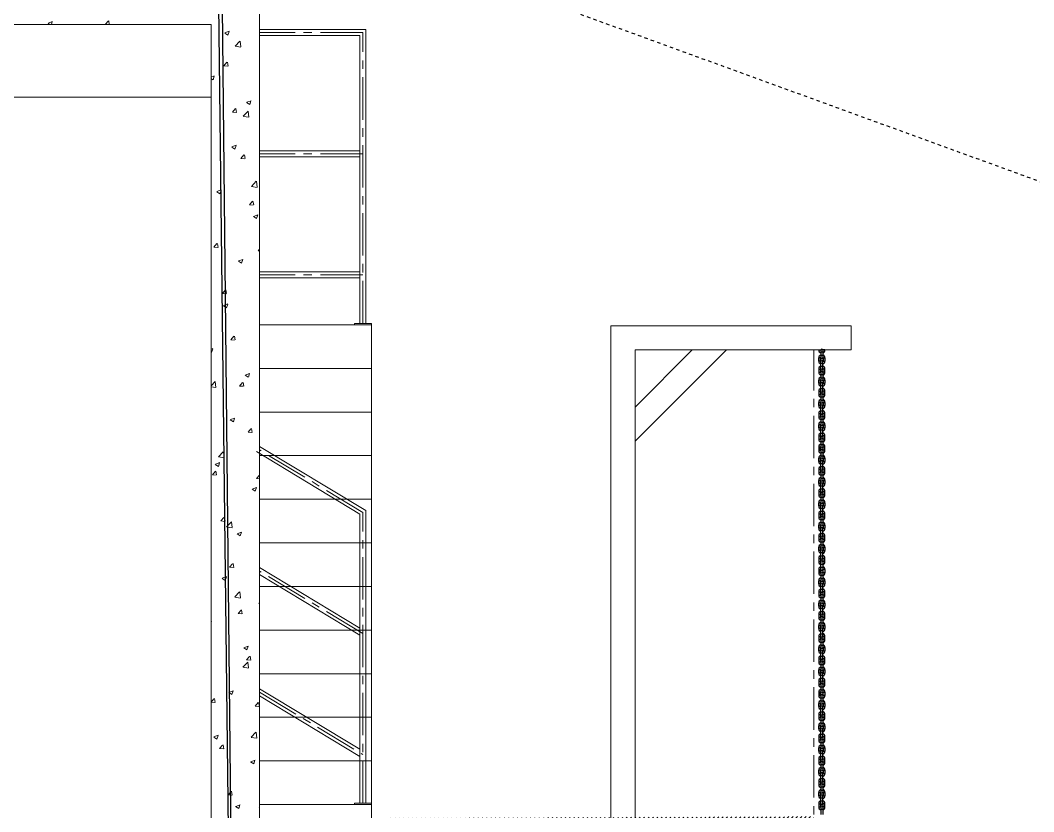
# Model space of a CAD drawing. Header units: millimetres. Extents: x -9869 to 940, y 100 to 694.
# Drawn here: x 463.49 to 493.35, y 210.98 to 234.3 of the extents above; entities that cross this region are included whole.
import ezdxf

# ---------------------------------------------------------------- set-up
doc = ezdxf.new("R2010")
doc.units = ezdxf.units.MM
for name, pattern in [('CENTER', [2, 1.25, -0.25, 0.25, -0.25]), ('DASHDOT2', [0.5, 0.25, -0.125, 0, -0.125]), ('DASHED', [0.75, 0.5, -0.25])]:
    doc.linetypes.add(name, pattern=pattern)
for name, color, linetype, lineweight in [('37-P-HS-AG-Q', 4, 'Continuous', 9), ('Alvenaria', 8, 'Continuous', 9), ('Aço 1020', 6, 'Continuous', 9), ('Centro', 1, 'CENTER', 5), ('CL', 1, 'CENTER', 9), ('PAREDE', 7, 'Continuous', 9)]:
    doc.layers.add(name, color=color, linetype=linetype, lineweight=lineweight)
doc.layers.add('_incêndio 240', color=240, linetype='Continuous')
doc.layers.add('BSBAS--LC--', color=1, linetype='DASHDOT2')

msp = doc.modelspace()

# ---------------------------------------------------------------- hatches: boundary and pattern name
at = {"layer": '_incêndio 240'}
h = msp.add_hatch(dxfattribs=at)
h.set_pattern_fill('ANSI31', color=256, scale=0.028558)
h.set_pattern_definition([(45, (3301563.98253, -7430699.69552), (-0.0641148643053, 0.0641148643053), [])])
h.paths.add_polyline_path([(473.837, 210.784), (470.541, 210.771), (470.541, 210.66), (473.837, 210.664)])
h.paths.add_polyline_path([(480.894, 210.814), (473.837, 210.784), (473.837, 210.664), (480.894, 210.672)])
h.paths.add_polyline_path([(470.541, 210.771), (469.687, 210.767), (469.688, 210.659), (470.541, 210.66)])
h.paths.add_polyline_path([(481.608, 210.817), (480.894, 210.814), (480.894, 210.672), (481.608, 210.672)])
h.paths.add_polyline_path([(486.874, 210.839), (481.608, 210.817), (481.608, 210.672), (486.874, 210.678)])
h.paths.add_polyline_path([(598.682, 210.009), (602.641, 210.062), (602.782, 210.278, 0.203754), (603.133, 212.217), (603.068, 212.217), (603.043, 212.066, -0.176714), (602.715, 210.389), (602.58, 210.209), (602.315, 210.169), (598.642, 210.11), (598.581, 210.073), (598.662, 200.689), (500.177, 200.768), (499.787, 200.626), (598.739, 200.626)])

# ---------------------------------------------------------------- linework, layer by layer
at = {"color": 9, "linetype": 'Continuous'}
for p, q in [((487.018, 224.59), (487.074, 224.59)), ((487.202, 224.59), (487.145, 224.59)), ((487.074, 224.355), (487.018, 224.355)), ((487.074, 224.262), (487.018, 224.262)), ((487.138, 224.519), (487.082, 224.519)), ((487.138, 224.426), (487.082, 224.426)), ((487.145, 224.355), (487.202, 224.355)), ((487.145, 224.262), (487.202, 224.262)), ((487.018, 224.026), (487.074, 224.026)), ((487.138, 224.191), (487.082, 224.191)), ((487.138, 224.098), (487.082, 224.098)), ((487.202, 224.026), (487.145, 224.026)), ((487.018, 223.934), (487.074, 223.934)), ((487.074, 223.698), (487.018, 223.698)), ((487.082, 223.862), (487.138, 223.862)), ((487.082, 223.769), (487.138, 223.769)), ((487.202, 223.934), (487.145, 223.934)), ((487.145, 223.698), (487.202, 223.698)), ((487.074, 223.605), (487.018, 223.605)), ((487.018, 223.37), (487.074, 223.37)), ((487.138, 223.534), (487.082, 223.534)), ((487.138, 223.441), (487.082, 223.441)), ((487.145, 223.605), (487.202, 223.605)), ((487.202, 223.37), (487.145, 223.37)), ((487.018, 223.277), (487.074, 223.277)), ((487.082, 223.205), (487.138, 223.205)), ((487.082, 223.113), (487.138, 223.113)), ((487.202, 223.277), (487.145, 223.277)), ((487.074, 223.041), (487.018, 223.041)), ((487.074, 222.948), (487.018, 222.948)), ((487.138, 222.877), (487.082, 222.877)), ((487.138, 222.784), (487.082, 222.784)), ((487.145, 223.041), (487.202, 223.041)), ((487.145, 222.948), (487.202, 222.948)), ((487.018, 222.713), (487.074, 222.713)), ((487.018, 222.62), (487.074, 222.62)), ((487.082, 222.549), (487.138, 222.549)), ((487.202, 222.713), (487.145, 222.713)), ((487.202, 222.62), (487.145, 222.62)), ((487.074, 222.384), (487.018, 222.384)), ((487.074, 222.292), (487.018, 222.292)), ((487.082, 222.456), (487.138, 222.456)), ((487.138, 222.22), (487.082, 222.22)), ((487.145, 222.384), (487.202, 222.384)), ((487.145, 222.292), (487.202, 222.292)), ((487.018, 222.056), (487.074, 222.056)), ((487.018, 221.963), (487.074, 221.963)), ((487.138, 222.127), (487.082, 222.127)), ((487.082, 221.892), (487.138, 221.892)), ((487.202, 222.056), (487.145, 222.056)), ((487.202, 221.963), (487.145, 221.963)), ((487.074, 221.727), (487.018, 221.727)), ((487.018, 221.635), (487.074, 221.635)), ((487.082, 221.799), (487.138, 221.799)), ((487.202, 221.727), (487.145, 221.727)), ((487.202, 221.635), (487.145, 221.635)), ((487.074, 221.399), (487.018, 221.399)), ((487.074, 221.306), (487.018, 221.306)), ((487.082, 221.563), (487.138, 221.563)), ((487.082, 221.47), (487.138, 221.47)), ((487.145, 221.399), (487.202, 221.399)), ((487.145, 221.306), (487.202, 221.306)), ((487.018, 221.071), (487.074, 221.071)), ((487.018, 220.978), (487.074, 220.978)), ((487.138, 221.235), (487.082, 221.235)), ((487.138, 221.142), (487.082, 221.142)), ((487.202, 221.071), (487.145, 221.071)), ((487.202, 220.978), (487.145, 220.978)), ((487.074, 220.742), (487.018, 220.742)), ((487.082, 220.906), (487.138, 220.906)), ((487.082, 220.814), (487.138, 220.814)), ((487.145, 220.742), (487.202, 220.742)), ((487.074, 220.649), (487.018, 220.649)), ((487.018, 220.414), (487.074, 220.414)), ((487.138, 220.578), (487.082, 220.578)), ((487.138, 220.485), (487.082, 220.485)), ((487.145, 220.649), (487.202, 220.649)), ((487.202, 220.414), (487.145, 220.414)), ((487.018, 220.321), (487.074, 220.321)), ((487.074, 220.085), (487.018, 220.085)), ((487.082, 220.25), (487.138, 220.25)), ((487.082, 220.157), (487.138, 220.157)), ((487.202, 220.321), (487.145, 220.321)), ((487.145, 220.085), (487.202, 220.085)), ((487.074, 219.993), (487.018, 219.993)), ((487.138, 219.921), (487.082, 219.921)), ((487.138, 219.828), (487.082, 219.828)), ((487.145, 219.993), (487.202, 219.993)), ((487.018, 219.757), (487.074, 219.757)), ((487.018, 219.664), (487.074, 219.664)), ((487.082, 219.593), (487.138, 219.593)), ((487.082, 219.5), (487.138, 219.5)), ((487.202, 219.757), (487.145, 219.757)), ((487.202, 219.664), (487.145, 219.664)), ((487.074, 219.429), (487.018, 219.429)), ((487.074, 219.336), (487.018, 219.336)), ((487.138, 219.264), (487.082, 219.264)), ((487.145, 219.429), (487.202, 219.429)), ((487.145, 219.336), (487.202, 219.336)), ((487.018, 219.1), (487.074, 219.1)), ((487.018, 219.007), (487.074, 219.007)), ((487.138, 219.172), (487.082, 219.172)), ((487.082, 218.936), (487.138, 218.936)), ((487.202, 219.1), (487.145, 219.1)), ((487.202, 219.007), (487.145, 219.007)), ((487.074, 218.772), (487.018, 218.772)), ((487.074, 218.679), (487.018, 218.679)), ((487.082, 218.843), (487.138, 218.843)), ((487.138, 218.608), (487.082, 218.608)), ((487.145, 218.772), (487.202, 218.772)), ((487.145, 218.679), (487.202, 218.679)), ((487.018, 218.443), (487.074, 218.443)), ((487.018, 218.35), (487.074, 218.35)), ((487.138, 218.515), (487.082, 218.515)), ((487.202, 218.443), (487.145, 218.443)), ((487.202, 218.35), (487.145, 218.35)), ((487.018, 218.115), (487.074, 218.115)), ((487.018, 218.022), (487.074, 218.022)), ((487.082, 218.279), (487.138, 218.279)), ((487.082, 218.186), (487.138, 218.186)), ((487.202, 218.115), (487.145, 218.115)), ((487.202, 218.022), (487.145, 218.022)), ((487.074, 217.786), (487.018, 217.786)), ((487.074, 217.694), (487.018, 217.694)), ((487.082, 217.951), (487.138, 217.951)), ((487.082, 217.858), (487.138, 217.858)), ((487.145, 217.786), (487.202, 217.786)), ((487.145, 217.694), (487.202, 217.694)), ((487.018, 217.458), (487.074, 217.458)), ((487.138, 217.622), (487.082, 217.622)), ((487.138, 217.529), (487.082, 217.529)), ((487.202, 217.458), (487.145, 217.458)), ((487.018, 217.365), (487.074, 217.365)), ((487.074, 217.13), (487.018, 217.13)), ((487.082, 217.294), (487.138, 217.294)), ((487.082, 217.201), (487.138, 217.201)), ((487.202, 217.365), (487.145, 217.365)), ((487.145, 217.13), (487.202, 217.13)), ((487.074, 217.037), (487.018, 217.037)), ((487.018, 216.801), (487.074, 216.801)), ((487.138, 216.965), (487.082, 216.965)), ((487.138, 216.873), (487.082, 216.873)), ((487.145, 217.037), (487.202, 217.037)), ((487.202, 216.801), (487.145, 216.801)), ((487.018, 216.708), (487.074, 216.708)), ((487.082, 216.637), (487.138, 216.637)), ((487.082, 216.544), (487.138, 216.544)), ((487.202, 216.708), (487.145, 216.708)), ((487.074, 216.473), (487.018, 216.473)), ((487.074, 216.38), (487.018, 216.38)), ((487.138, 216.309), (487.082, 216.309)), ((487.138, 216.216), (487.082, 216.216)), ((487.145, 216.473), (487.202, 216.473)), ((487.145, 216.38), (487.202, 216.38)), ((487.018, 216.144), (487.074, 216.144)), ((487.018, 216.052), (487.074, 216.052)), ((487.082, 215.98), (487.138, 215.98)), ((487.202, 216.144), (487.145, 216.144)), ((487.202, 216.052), (487.145, 216.052)), ((487.074, 215.816), (487.018, 215.816)), ((487.074, 215.723), (487.018, 215.723)), ((487.082, 215.887), (487.138, 215.887)), ((487.138, 215.652), (487.082, 215.652)), ((487.145, 215.816), (487.202, 215.816)), ((487.145, 215.723), (487.202, 215.723)), ((487.018, 215.488), (487.074, 215.488)), ((487.018, 215.395), (487.074, 215.395)), ((487.138, 215.559), (487.082, 215.559)), ((487.082, 215.323), (487.138, 215.323)), ((487.202, 215.488), (487.145, 215.488)), ((487.202, 215.395), (487.145, 215.395)), ((487.074, 215.159), (487.018, 215.159)), ((487.074, 215.066), (487.018, 215.066)), ((487.082, 215.231), (487.138, 215.231)), ((487.145, 215.159), (487.202, 215.159)), ((487.145, 215.066), (487.202, 215.066)), ((487.018, 214.831), (487.074, 214.831)), ((487.018, 214.738), (487.074, 214.738)), ((487.138, 214.995), (487.082, 214.995)), ((487.138, 214.902), (487.082, 214.902)), ((487.202, 214.831), (487.145, 214.831)), ((487.202, 214.738), (487.145, 214.738)), ((487.074, 214.502), (487.018, 214.502)), ((487.018, 214.409), (487.074, 214.409)), ((487.082, 214.666), (487.138, 214.666)), ((487.082, 214.574), (487.138, 214.574)), ((487.145, 214.502), (487.202, 214.502)), ((487.202, 214.409), (487.145, 214.409)), ((487.074, 214.174), (487.018, 214.174)), ((487.082, 214.338), (487.138, 214.338)), ((487.082, 214.245), (487.138, 214.245)), ((487.145, 214.174), (487.202, 214.174)), ((487.074, 214.081), (487.018, 214.081)), ((487.018, 213.845), (487.074, 213.845)), ((487.138, 214.01), (487.082, 214.01)), ((487.138, 213.917), (487.082, 213.917)), ((487.145, 214.081), (487.202, 214.081)), ((487.202, 213.845), (487.145, 213.845)), ((487.018, 213.753), (487.074, 213.753)), ((487.074, 213.517), (487.018, 213.517)), ((487.082, 213.681), (487.138, 213.681)), ((487.082, 213.588), (487.138, 213.588)), ((487.202, 213.753), (487.145, 213.753)), ((487.145, 213.517), (487.202, 213.517)), ((487.074, 213.424), (487.018, 213.424)), ((487.138, 213.353), (487.082, 213.353)), ((487.138, 213.26), (487.082, 213.26)), ((487.145, 213.424), (487.202, 213.424)), ((487.018, 213.189), (487.074, 213.189)), ((487.018, 213.096), (487.074, 213.096)), ((487.082, 213.024), (487.138, 213.024)), ((487.082, 212.932), (487.138, 212.932)), ((487.202, 213.189), (487.145, 213.189)), ((487.202, 213.096), (487.145, 213.096)), ((487.074, 212.86), (487.018, 212.86)), ((487.074, 212.767), (487.018, 212.767)), ((487.138, 212.696), (487.082, 212.696)), ((487.145, 212.86), (487.202, 212.86)), ((487.145, 212.767), (487.202, 212.767)), ((487.018, 212.532), (487.074, 212.532)), ((487.018, 212.439), (487.074, 212.439)), ((487.138, 212.603), (487.082, 212.603)), ((487.082, 212.368), (487.138, 212.368)), ((487.202, 212.532), (487.145, 212.532)), ((487.202, 212.439), (487.145, 212.439)), ((487.074, 212.203), (487.018, 212.203)), ((487.074, 212.111), (487.018, 212.111)), ((487.082, 212.275), (487.138, 212.275)), ((487.138, 212.039), (487.082, 212.039)), ((487.145, 212.203), (487.202, 212.203)), ((487.145, 212.111), (487.202, 212.111)), ((487.018, 211.875), (487.074, 211.875)), ((487.018, 211.782), (487.074, 211.782)), ((487.138, 211.946), (487.082, 211.946)), ((487.202, 211.875), (487.145, 211.875)), ((487.202, 211.782), (487.145, 211.782)), ((487.074, 211.547), (487.018, 211.547)), ((487.074, 211.454), (487.018, 211.454)), ((487.082, 211.711), (487.138, 211.711)), ((487.082, 211.618), (487.138, 211.618)), ((487.145, 211.547), (487.202, 211.547)), ((487.145, 211.454), (487.202, 211.454)), ((487.018, 211.218), (487.074, 211.218)), ((487.018, 211.125), (487.074, 211.125)), ((487.138, 211.382), (487.082, 211.382)), ((487.138, 211.289), (487.082, 211.289)), ((487.202, 211.218), (487.145, 211.218)), ((487.202, 211.125), (487.145, 211.125)), ((487.082, 211.054), (487.138, 211.054))]:
    msp.add_line(p, q, dxfattribs=at)
at = {"color": 7, "linetype": 'Continuous'}
for p, q in [((487.082, 224.583), (487.082, 224.362)), ((487.138, 224.583), (487.138, 224.362)), ((487.018, 224.262), (487.018, 224.355)), ((487.074, 224.262), (487.074, 224.355)), ((487.082, 224.034), (487.082, 224.255)), ((487.138, 224.034), (487.138, 224.255)), ((487.145, 224.355), (487.145, 224.262)), ((487.202, 224.355), (487.202, 224.262)), ((487.018, 224.026), (487.018, 223.934)), ((487.074, 224.026), (487.074, 223.934)), ((487.145, 223.934), (487.145, 224.026)), ((487.202, 223.934), (487.202, 224.026)), ((487.018, 223.605), (487.018, 223.698)), ((487.074, 223.605), (487.074, 223.698)), ((487.082, 223.926), (487.082, 223.705)), ((487.138, 223.926), (487.138, 223.705)), ((487.145, 223.698), (487.145, 223.605)), ((487.202, 223.698), (487.202, 223.605)), ((487.018, 223.37), (487.018, 223.277)), ((487.074, 223.37), (487.074, 223.277)), ((487.082, 223.377), (487.082, 223.598)), ((487.138, 223.377), (487.138, 223.598)), ((487.145, 223.277), (487.145, 223.37)), ((487.202, 223.277), (487.202, 223.37)), ((487.082, 223.269), (487.082, 223.049)), ((487.138, 223.269), (487.138, 223.049)), ((487.018, 222.948), (487.018, 223.041)), ((487.074, 222.948), (487.074, 223.041)), ((487.082, 222.72), (487.082, 222.941)), ((487.138, 222.72), (487.138, 222.941)), ((487.145, 223.041), (487.145, 222.948)), ((487.202, 223.041), (487.202, 222.948)), ((487.018, 222.713), (487.018, 222.62)), ((487.074, 222.713), (487.074, 222.62)), ((487.082, 222.612), (487.082, 222.392)), ((487.138, 222.612), (487.138, 222.392)), ((487.145, 222.62), (487.145, 222.713)), ((487.202, 222.62), (487.202, 222.713)), ((487.018, 222.292), (487.018, 222.384)), ((487.074, 222.292), (487.074, 222.384)), ((487.082, 222.063), (487.082, 222.284)), ((487.138, 222.063), (487.138, 222.284)), ((487.145, 222.384), (487.145, 222.292)), ((487.202, 222.384), (487.202, 222.292)), ((487.018, 222.056), (487.018, 221.963)), ((487.074, 222.056), (487.074, 221.963)), ((487.082, 221.956), (487.082, 221.735)), ((487.138, 221.956), (487.138, 221.735)), ((487.145, 221.963), (487.145, 222.056)), ((487.202, 221.963), (487.202, 222.056)), ((487.018, 221.727), (487.018, 221.635)), ((487.074, 221.635), (487.074, 221.727)), ((487.082, 221.627), (487.082, 221.407)), ((487.138, 221.627), (487.138, 221.407)), ((487.145, 221.635), (487.145, 221.727)), ((487.202, 221.635), (487.202, 221.727)), ((487.018, 221.306), (487.018, 221.399)), ((487.074, 221.306), (487.074, 221.399)), ((487.082, 221.078), (487.082, 221.299)), ((487.138, 221.078), (487.138, 221.299)), ((487.145, 221.399), (487.145, 221.306)), ((487.202, 221.399), (487.202, 221.306)), ((487.018, 221.071), (487.018, 220.978)), ((487.074, 221.071), (487.074, 220.978)), ((487.082, 220.97), (487.082, 220.75)), ((487.138, 220.97), (487.138, 220.75)), ((487.145, 220.978), (487.145, 221.071)), ((487.202, 220.978), (487.202, 221.071)), ((487.018, 220.649), (487.018, 220.742)), ((487.074, 220.649), (487.074, 220.742)), ((487.145, 220.742), (487.145, 220.649)), ((487.202, 220.742), (487.202, 220.649)), ((487.018, 220.414), (487.018, 220.321)), ((487.074, 220.414), (487.074, 220.321)), ((487.082, 220.421), (487.082, 220.642)), ((487.138, 220.421), (487.138, 220.642)), ((487.145, 220.321), (487.145, 220.414)), ((487.202, 220.321), (487.202, 220.414)), ((487.018, 219.993), (487.018, 220.085)), ((487.074, 219.993), (487.074, 220.085)), ((487.082, 220.314), (487.082, 220.093)), ((487.138, 220.314), (487.138, 220.093)), ((487.145, 220.085), (487.145, 219.993)), ((487.202, 220.085), (487.202, 219.993)), ((487.082, 219.764), (487.082, 219.985)), ((487.138, 219.764), (487.138, 219.985)), ((487.018, 219.757), (487.018, 219.664)), ((487.074, 219.757), (487.074, 219.664)), ((487.082, 219.657), (487.082, 219.436)), ((487.138, 219.657), (487.138, 219.436)), ((487.145, 219.664), (487.145, 219.757)), ((487.202, 219.664), (487.202, 219.757)), ((487.018, 219.336), (487.018, 219.429)), ((487.074, 219.336), (487.074, 219.429)), ((487.082, 219.108), (487.082, 219.328)), ((487.138, 219.108), (487.138, 219.328)), ((487.145, 219.429), (487.145, 219.336)), ((487.202, 219.429), (487.202, 219.336)), ((487.018, 219.1), (487.018, 219.007)), ((487.074, 219.1), (487.074, 219.007)), ((487.082, 219), (487.082, 218.779)), ((487.138, 219), (487.138, 218.779)), ((487.145, 219.007), (487.145, 219.1)), ((487.202, 219.007), (487.202, 219.1)), ((487.018, 218.679), (487.018, 218.772)), ((487.074, 218.679), (487.074, 218.772)), ((487.082, 218.451), (487.082, 218.671)), ((487.138, 218.451), (487.138, 218.671)), ((487.145, 218.772), (487.145, 218.679)), ((487.202, 218.772), (487.202, 218.679)), ((487.018, 218.443), (487.018, 218.35)), ((487.074, 218.443), (487.074, 218.35)), ((487.082, 218.122), (487.082, 218.343)), ((487.138, 218.343), (487.138, 218.122)), ((487.145, 218.35), (487.145, 218.443)), ((487.202, 218.35), (487.202, 218.443)), ((487.018, 218.115), (487.018, 218.022)), ((487.074, 218.022), (487.074, 218.115)), ((487.082, 218.015), (487.082, 217.794)), ((487.138, 218.015), (487.138, 217.794)), ((487.145, 218.022), (487.145, 218.115)), ((487.202, 218.115), (487.202, 218.022)), ((487.018, 217.694), (487.018, 217.786)), ((487.074, 217.694), (487.074, 217.786)), ((487.082, 217.466), (487.082, 217.686)), ((487.138, 217.466), (487.138, 217.686)), ((487.145, 217.786), (487.145, 217.694)), ((487.202, 217.786), (487.202, 217.694)), ((487.018, 217.458), (487.018, 217.365)), ((487.074, 217.458), (487.074, 217.365)), ((487.145, 217.365), (487.145, 217.458)), ((487.202, 217.365), (487.202, 217.458)), ((487.018, 217.037), (487.018, 217.13)), ((487.074, 217.037), (487.074, 217.13)), ((487.082, 217.358), (487.082, 217.137)), ((487.138, 217.358), (487.138, 217.137)), ((487.145, 217.13), (487.145, 217.037)), ((487.202, 217.13), (487.202, 217.037)), ((487.018, 216.801), (487.018, 216.708)), ((487.074, 216.801), (487.074, 216.708)), ((487.082, 216.809), (487.082, 217.029)), ((487.138, 216.809), (487.138, 217.029)), ((487.145, 216.708), (487.145, 216.801)), ((487.202, 216.708), (487.202, 216.801)), ((487.082, 216.701), (487.082, 216.48)), ((487.138, 216.701), (487.138, 216.48)), ((487.018, 216.38), (487.018, 216.473)), ((487.074, 216.38), (487.074, 216.473)), ((487.082, 216.152), (487.082, 216.372)), ((487.138, 216.152), (487.138, 216.372)), ((487.145, 216.473), (487.145, 216.38)), ((487.202, 216.473), (487.202, 216.38)), ((487.018, 216.144), (487.018, 216.052)), ((487.074, 216.144), (487.074, 216.052)), ((487.082, 216.044), (487.082, 215.823)), ((487.138, 216.044), (487.138, 215.823)), ((487.145, 216.052), (487.145, 216.144)), ((487.202, 216.052), (487.202, 216.144)), ((487.018, 215.723), (487.018, 215.816)), ((487.074, 215.723), (487.074, 215.816)), ((487.082, 215.495), (487.082, 215.716)), ((487.138, 215.495), (487.138, 215.716)), ((487.145, 215.816), (487.145, 215.723)), ((487.202, 215.816), (487.202, 215.723)), ((487.018, 215.488), (487.018, 215.395)), ((487.074, 215.488), (487.074, 215.395)), ((487.082, 215.387), (487.082, 215.167)), ((487.138, 215.387), (487.138, 215.167)), ((487.145, 215.395), (487.145, 215.488)), ((487.202, 215.395), (487.202, 215.488)), ((487.018, 215.066), (487.018, 215.159)), ((487.074, 215.066), (487.074, 215.159)), ((487.082, 214.838), (487.082, 215.059)), ((487.138, 214.838), (487.138, 215.059)), ((487.145, 215.159), (487.145, 215.066)), ((487.202, 215.159), (487.202, 215.066)), ((487.018, 214.831), (487.018, 214.738)), ((487.074, 214.831), (487.074, 214.738)), ((487.082, 214.73), (487.082, 214.51)), ((487.138, 214.73), (487.138, 214.51)), ((487.145, 214.738), (487.145, 214.831)), ((487.202, 214.738), (487.202, 214.831)), ((487.018, 214.502), (487.018, 214.409)), ((487.074, 214.409), (487.074, 214.502)), ((487.082, 214.402), (487.082, 214.181)), ((487.138, 214.402), (487.138, 214.181)), ((487.145, 214.409), (487.145, 214.502)), ((487.202, 214.502), (487.202, 214.409)), ((487.018, 214.081), (487.018, 214.174)), ((487.074, 214.081), (487.074, 214.174)), ((487.145, 214.174), (487.145, 214.081)), ((487.202, 214.174), (487.202, 214.081)), ((487.018, 213.845), (487.018, 213.753)), ((487.074, 213.845), (487.074, 213.753)), ((487.082, 213.853), (487.082, 214.074)), ((487.138, 213.853), (487.138, 214.074)), ((487.145, 213.753), (487.145, 213.845)), ((487.202, 213.753), (487.202, 213.845)), ((487.018, 213.424), (487.018, 213.517)), ((487.074, 213.424), (487.074, 213.517)), ((487.082, 213.745), (487.082, 213.525)), ((487.138, 213.745), (487.138, 213.525)), ((487.145, 213.517), (487.145, 213.424)), ((487.202, 213.517), (487.202, 213.424)), ((487.082, 213.196), (487.082, 213.417)), ((487.138, 213.196), (487.138, 213.417)), ((487.018, 213.189), (487.018, 213.096)), ((487.074, 213.189), (487.074, 213.096)), ((487.082, 213.088), (487.082, 212.868)), ((487.138, 213.088), (487.138, 212.868)), ((487.145, 213.096), (487.145, 213.189)), ((487.202, 213.096), (487.202, 213.189)), ((487.018, 212.767), (487.018, 212.86)), ((487.074, 212.767), (487.074, 212.86)), ((487.082, 212.539), (487.082, 212.76)), ((487.138, 212.539), (487.138, 212.76)), ((487.145, 212.86), (487.145, 212.767)), ((487.202, 212.86), (487.202, 212.767)), ((487.018, 212.532), (487.018, 212.439)), ((487.074, 212.532), (487.074, 212.439)), ((487.082, 212.431), (487.082, 212.211)), ((487.138, 212.431), (487.138, 212.211)), ((487.145, 212.439), (487.145, 212.532)), ((487.202, 212.439), (487.202, 212.532)), ((487.018, 212.111), (487.018, 212.203)), ((487.074, 212.111), (487.074, 212.203)), ((487.082, 211.882), (487.082, 212.103)), ((487.138, 211.882), (487.138, 212.103)), ((487.145, 212.203), (487.145, 212.111)), ((487.202, 212.203), (487.202, 212.111)), ((487.018, 211.875), (487.018, 211.782)), ((487.074, 211.875), (487.074, 211.782)), ((487.082, 211.775), (487.082, 211.554)), ((487.138, 211.775), (487.138, 211.554)), ((487.145, 211.782), (487.145, 211.875)), ((487.202, 211.782), (487.202, 211.875)), ((487.018, 211.454), (487.018, 211.547)), ((487.074, 211.454), (487.074, 211.547)), ((487.082, 211.226), (487.082, 211.446)), ((487.138, 211.226), (487.138, 211.446)), ((487.145, 211.547), (487.145, 211.454)), ((487.202, 211.547), (487.202, 211.454)), ((487.018, 211.218), (487.018, 211.125)), ((487.074, 211.218), (487.074, 211.125)), ((487.082, 211.118), (487.082, 210.897)), ((487.138, 211.118), (487.138, 210.897)), ((487.145, 211.125), (487.145, 211.218)), ((487.202, 211.125), (487.202, 211.218))]:
    msp.add_line(p, q, dxfattribs=at)
for centre, radius, start, end in [((487.11, 224.59), 0.0921, 180, 252.1525), ((487.11, 224.59), 0.0357, 180, 217.7322), ((487.11, 224.583), 0.0282, 0, 180), ((487.11, 224.59), 0.0921, 287.8475, 0), ((487.11, 224.59), 0.0357, 322.2678, 0), ((487.11, 224.355), 0.0921, 107.8475, 180), ((487.11, 224.262), 0.0921, 180, 252.1525), ((487.11, 224.355), 0.0357, 142.2678, 180), ((487.11, 224.262), 0.0357, 180, 217.7322), ((487.11, 224.362), 0.0282, 180, 0), ((487.11, 224.255), 0.0282, 0, 180), ((487.11, 224.355), 0.0921, 0, 72.1525), ((487.11, 224.355), 0.0357, 0, 37.7322), ((487.11, 224.262), 0.0921, 287.8475, 0), ((487.11, 224.262), 0.0357, 322.2678, 0), ((487.11, 224.026), 0.0921, 107.8475, 180), ((487.11, 224.026), 0.0357, 142.2678, 180), ((487.11, 224.034), 0.0282, 180, 0), ((487.11, 224.026), 0.0921, 0, 72.1525), ((487.11, 224.026), 0.0357, 0, 37.7322), ((487.11, 223.934), 0.0921, 180, 252.1525), ((487.11, 223.698), 0.0921, 107.8475, 180), ((487.11, 223.934), 0.0357, 180, 217.7322), ((487.11, 223.698), 0.0357, 142.2678, 180), ((487.11, 223.926), 0.0282, 0, 180), ((487.11, 223.705), 0.0282, 180, 0), ((487.11, 223.934), 0.0921, 287.8475, 0), ((487.11, 223.934), 0.0357, 322.2678, 0), ((487.11, 223.698), 0.0921, 0, 72.1525), ((487.11, 223.698), 0.0357, 0, 37.7322), ((487.11, 223.605), 0.0921, 180, 252.1525), ((487.11, 223.37), 0.0921, 107.8475, 180), ((487.11, 223.605), 0.0357, 180, 217.7322), ((487.11, 223.37), 0.0357, 142.2678, 180), ((487.11, 223.598), 0.0282, 0, 180), ((487.11, 223.377), 0.0282, 180, 0), ((487.11, 223.605), 0.0921, 287.8475, 0), ((487.11, 223.605), 0.0357, 322.2678, 0), ((487.11, 223.37), 0.0921, 0, 72.1525), ((487.11, 223.37), 0.0357, 0, 37.7322), ((487.11, 223.277), 0.0921, 180, 252.1525), ((487.11, 223.041), 0.0921, 107.8475, 180), ((487.11, 223.277), 0.0357, 180, 217.7322), ((487.11, 223.041), 0.0357, 142.2678, 180), ((487.11, 223.269), 0.0282, 0, 180), ((487.11, 223.277), 0.0921, 287.8475, 0), ((487.11, 223.277), 0.0357, 322.2678, 0), ((487.11, 223.041), 0.0921, 0, 72.1525), ((487.11, 223.041), 0.0357, 0, 37.7322), ((487.11, 222.948), 0.0921, 180, 252.1525), ((487.11, 222.713), 0.0921, 107.8475, 180), ((487.11, 222.948), 0.0357, 180, 217.7322), ((487.11, 223.049), 0.0282, 180, 0), ((487.11, 222.941), 0.0282, 0, 180), ((487.11, 222.948), 0.0921, 287.8475, 0), ((487.11, 222.948), 0.0357, 322.2678, 0), ((487.11, 222.713), 0.0921, 0, 72.1525), ((487.11, 222.62), 0.0921, 180, 252.1525), ((487.11, 222.384), 0.0921, 107.8475, 180), ((487.11, 222.713), 0.0357, 142.2678, 180), ((487.11, 222.62), 0.0357, 180, 217.7322), ((487.11, 222.72), 0.0282, 180, 0), ((487.11, 222.612), 0.0282, 0, 180), ((487.11, 222.713), 0.0357, 0, 37.7322), ((487.11, 222.62), 0.0921, 287.8475, 0), ((487.11, 222.62), 0.0357, 322.2678, 0), ((487.11, 222.384), 0.0921, 0, 72.1525), ((487.11, 222.292), 0.0921, 180, 252.1525), ((487.11, 222.384), 0.0357, 142.2678, 180), ((487.11, 222.292), 0.0357, 180, 217.7322), ((487.11, 222.392), 0.0282, 180, 0), ((487.11, 222.284), 0.0282, 0, 180), ((487.11, 222.384), 0.0357, 0, 37.7322), ((487.11, 222.292), 0.0921, 287.8475, 0), ((487.11, 222.292), 0.0357, 322.2678, 0), ((487.11, 222.056), 0.0921, 107.8475, 180), ((487.11, 221.963), 0.0921, 180, 252.1525), ((487.11, 222.056), 0.0357, 142.2678, 180), ((487.11, 221.963), 0.0357, 180, 217.7322), ((487.11, 222.063), 0.0282, 180, 0), ((487.11, 221.956), 0.0282, 0, 180), ((487.11, 222.056), 0.0921, 0, 72.1525), ((487.11, 222.056), 0.0357, 0, 37.7322), ((487.11, 221.963), 0.0921, 287.8475, 0), ((487.11, 221.963), 0.0357, 322.2678, 0), ((487.11, 221.727), 0.0921, 107.8475, 180), ((487.11, 221.635), 0.0921, 180, 252.1525), ((487.11, 221.727), 0.0357, 142.2678, 180), ((487.11, 221.635), 0.0357, 180, 217.7322), ((487.11, 221.735), 0.0282, 180, 0), ((487.11, 221.627), 0.0282, 0, 180), ((487.11, 221.727), 0.0921, 0, 72.1525), ((487.11, 221.727), 0.0357, 0, 37.7322), ((487.11, 221.635), 0.0921, 287.8475, 0), ((487.11, 221.635), 0.0357, 322.2678, 0), ((487.11, 221.399), 0.0921, 107.8475, 180), ((487.11, 221.306), 0.0921, 180, 252.1525), ((487.11, 221.399), 0.0357, 142.2678, 180), ((487.11, 221.306), 0.0357, 180, 217.7322), ((487.11, 221.407), 0.0282, 180, 0), ((487.11, 221.299), 0.0282, 0, 180), ((487.11, 221.399), 0.0921, 0, 72.1525), ((487.11, 221.399), 0.0357, 0, 37.7322), ((487.11, 221.306), 0.0921, 287.8475, 0), ((487.11, 221.306), 0.0357, 322.2678, 0), ((487.11, 221.071), 0.0921, 107.8475, 180), ((487.11, 220.978), 0.0921, 180, 252.1525), ((487.11, 221.071), 0.0357, 142.2678, 180), ((487.11, 220.978), 0.0357, 180, 217.7322), ((487.11, 221.078), 0.0282, 180, 0), ((487.11, 220.97), 0.0282, 0, 180), ((487.11, 221.071), 0.0921, 0, 72.1525), ((487.11, 221.071), 0.0357, 0, 37.7322), ((487.11, 220.978), 0.0921, 287.8475, 0), ((487.11, 220.978), 0.0357, 322.2678, 0), ((487.11, 220.742), 0.0921, 107.8475, 180), ((487.11, 220.742), 0.0357, 142.2678, 180), ((487.11, 220.75), 0.0282, 180, 0), ((487.11, 220.742), 0.0921, 0, 72.1525), ((487.11, 220.742), 0.0357, 0, 37.7322), ((487.11, 220.649), 0.0921, 180, 252.1525), ((487.11, 220.414), 0.0921, 107.8475, 180), ((487.11, 220.649), 0.0357, 180, 217.7322), ((487.11, 220.414), 0.0357, 142.2678, 180), ((487.11, 220.642), 0.0282, 0, 180), ((487.11, 220.421), 0.0282, 180, 0), ((487.11, 220.649), 0.0921, 287.8475, 0), ((487.11, 220.649), 0.0357, 322.2678, 0), ((487.11, 220.414), 0.0921, 0, 72.1525), ((487.11, 220.414), 0.0357, 0, 37.7322), ((487.11, 220.321), 0.0921, 180, 252.1525), ((487.11, 220.085), 0.0921, 107.8475, 180), ((487.11, 220.321), 0.0357, 180, 217.7322), ((487.11, 220.085), 0.0357, 142.2678, 180), ((487.11, 220.314), 0.0282, 0, 180), ((487.11, 220.093), 0.0282, 180, 0), ((487.11, 220.321), 0.0357, 322.2678, 0), ((487.11, 220.321), 0.0921, 287.8475, 0), ((487.11, 220.085), 0.0921, 0, 72.1525), ((487.11, 220.085), 0.0357, 0, 37.7322), ((487.11, 219.993), 0.0921, 180, 252.1525), ((487.11, 219.757), 0.0921, 107.8475, 180), ((487.11, 219.993), 0.0357, 180, 217.7322), ((487.11, 219.757), 0.0357, 142.2678, 180), ((487.11, 219.985), 0.0282, 0, 180), ((487.11, 219.993), 0.0921, 287.8475, 0), ((487.11, 219.993), 0.0357, 322.2678, 0), ((487.11, 219.757), 0.0921, 0, 72.1525), ((487.11, 219.757), 0.0357, 0, 37.7322), ((487.11, 219.664), 0.0921, 180, 252.1525), ((487.11, 219.429), 0.0921, 107.8475, 180), ((487.11, 219.664), 0.0357, 180, 217.7322), ((487.11, 219.764), 0.0282, 180, 0), ((487.11, 219.657), 0.0282, 0, 180), ((487.11, 219.664), 0.0357, 322.2678, 0), ((487.11, 219.664), 0.0921, 287.8475, 0), ((487.11, 219.429), 0.0921, 0, 72.1525), ((487.11, 219.336), 0.0921, 180, 252.1525), ((487.11, 219.1), 0.0921, 107.8475, 180), ((487.11, 219.429), 0.0357, 142.2678, 180), ((487.11, 219.336), 0.0357, 180, 217.7322), ((487.11, 219.436), 0.0282, 180, 0), ((487.11, 219.328), 0.0282, 0, 180), ((487.11, 219.429), 0.0357, 0, 37.7322), ((487.11, 219.336), 0.0921, 287.8475, 0), ((487.11, 219.336), 0.0357, 322.2678, 0), ((487.11, 219.1), 0.0921, 0, 72.1525), ((487.11, 219.007), 0.0921, 180, 252.1525), ((487.11, 219.1), 0.0357, 142.2678, 180), ((487.11, 219.007), 0.0357, 180, 217.7322), ((487.11, 219.108), 0.0282, 180, 0), ((487.11, 219), 0.0282, 0, 180), ((487.11, 219.1), 0.0357, 0, 37.7322), ((487.11, 219.007), 0.0921, 287.8475, 0), ((487.11, 219.007), 0.0357, 322.2678, 0), ((487.11, 218.772), 0.0921, 107.8475, 180), ((487.11, 218.679), 0.0921, 180, 252.1525), ((487.11, 218.772), 0.0357, 142.2678, 180), ((487.11, 218.679), 0.0357, 180, 217.7322), ((487.11, 218.779), 0.0282, 180, 0), ((487.11, 218.671), 0.0282, 0, 180), ((487.11, 218.772), 0.0921, 0, 72.1525), ((487.11, 218.772), 0.0357, 0, 37.7322), ((487.11, 218.679), 0.0921, 287.8475, 0), ((487.11, 218.679), 0.0357, 322.2678, 0), ((487.11, 218.443), 0.0921, 107.8475, 180), ((487.11, 218.35), 0.0921, 180, 252.1525), ((487.11, 218.443), 0.0357, 142.2678, 180), ((487.11, 218.35), 0.0357, 180, 217.7322), ((487.11, 218.451), 0.0282, 180, 0), ((487.11, 218.343), 0.0282, 0, 180), ((487.11, 218.443), 0.0921, 0, 72.1525), ((487.11, 218.443), 0.0357, 0, 37.7322), ((487.11, 218.35), 0.0921, 287.8475, 0), ((487.11, 218.35), 0.0357, 322.2678, 0), ((487.11, 218.115), 0.0921, 107.8475, 180), ((487.11, 218.022), 0.0921, 180, 252.1525), ((487.11, 218.115), 0.0357, 142.2678, 180), ((487.11, 218.022), 0.0357, 180, 217.7322), ((487.11, 218.122), 0.0282, 180, 0), ((487.11, 218.015), 0.0282, 0, 180), ((487.11, 218.115), 0.0921, 0, 72.1525), ((487.11, 218.115), 0.0357, 0, 37.7322), ((487.11, 218.022), 0.0921, 287.8475, 0), ((487.11, 218.022), 0.0357, 322.2678, 0), ((487.11, 217.786), 0.0921, 107.8475, 180), ((487.11, 217.694), 0.0921, 180, 252.1525), ((487.11, 217.786), 0.0357, 142.2678, 180), ((487.11, 217.694), 0.0357, 180, 217.7322), ((487.11, 217.794), 0.0282, 180, 0), ((487.11, 217.686), 0.0282, 0, 180), ((487.11, 217.786), 0.0921, 0, 72.1525), ((487.11, 217.786), 0.0357, 0, 37.7322), ((487.11, 217.694), 0.0921, 287.8475, 0), ((487.11, 217.694), 0.0357, 322.2678, 0), ((487.11, 217.458), 0.0921, 107.8475, 180), ((487.11, 217.458), 0.0357, 142.2678, 180), ((487.11, 217.466), 0.0282, 180, 0), ((487.11, 217.458), 0.0921, 0, 72.1525), ((487.11, 217.458), 0.0357, 0, 37.7322), ((487.11, 217.365), 0.0921, 180, 252.1525), ((487.11, 217.13), 0.0921, 107.8475, 180), ((487.11, 217.365), 0.0357, 180, 217.7322), ((487.11, 217.13), 0.0357, 142.2678, 180), ((487.11, 217.358), 0.0282, 0, 180), ((487.11, 217.137), 0.0282, 180, 0), ((487.11, 217.365), 0.0921, 287.8475, 0), ((487.11, 217.365), 0.0357, 322.2678, 0), ((487.11, 217.13), 0.0921, 0, 72.1525), ((487.11, 217.13), 0.0357, 0, 37.7322), ((487.11, 217.037), 0.0921, 180, 252.1525), ((487.11, 216.801), 0.0921, 107.8475, 180), ((487.11, 217.037), 0.0357, 180, 217.7322), ((487.11, 216.801), 0.0357, 142.2678, 180), ((487.11, 217.029), 0.0282, 0, 180), ((487.11, 216.809), 0.0282, 180, 0), ((487.11, 217.037), 0.0921, 287.8475, 0), ((487.11, 217.037), 0.0357, 322.2678, 0), ((487.11, 216.801), 0.0921, 0, 72.1525), ((487.11, 216.801), 0.0357, 0, 37.7322), ((487.11, 216.708), 0.0921, 180, 252.1525), ((487.11, 216.473), 0.0921, 107.8475, 180), ((487.11, 216.708), 0.0357, 180, 217.7322), ((487.11, 216.473), 0.0357, 142.2678, 180), ((487.11, 216.701), 0.0282, 0, 180), ((487.11, 216.708), 0.0357, 322.2678, 0), ((487.11, 216.708), 0.0921, 287.8475, 0), ((487.11, 216.473), 0.0921, 0, 72.1525), ((487.11, 216.473), 0.0357, 0, 37.7322), ((487.11, 216.38), 0.0921, 180, 252.1525), ((487.11, 216.144), 0.0921, 107.8475, 180), ((487.11, 216.38), 0.0357, 180, 217.7322), ((487.11, 216.48), 0.0282, 180, 0), ((487.11, 216.372), 0.0282, 0, 180), ((487.11, 216.38), 0.0921, 287.8475, 0), ((487.11, 216.38), 0.0357, 322.2678, 0), ((487.11, 216.144), 0.0921, 0, 72.1525), ((487.11, 216.052), 0.0921, 180, 252.1525), ((487.11, 215.816), 0.0921, 107.8475, 180), ((487.11, 216.144), 0.0357, 142.2678, 180), ((487.11, 216.052), 0.0357, 180, 217.7322), ((487.11, 216.152), 0.0282, 180, 0), ((487.11, 216.044), 0.0282, 0, 180), ((487.11, 216.144), 0.0357, 0, 37.7322), ((487.11, 216.052), 0.0357, 322.2678, 0), ((487.11, 216.052), 0.0921, 287.8475, 0), ((487.11, 215.816), 0.0921, 0, 72.1525), ((487.11, 215.723), 0.0921, 180, 252.1525), ((487.11, 215.816), 0.0357, 142.2678, 180), ((487.11, 215.723), 0.0357, 180, 217.7322), ((487.11, 215.823), 0.0282, 180, 0), ((487.11, 215.716), 0.0282, 0, 180), ((487.11, 215.816), 0.0357, 0, 37.7322), ((487.11, 215.723), 0.0921, 287.8475, 0), ((487.11, 215.723), 0.0357, 322.2678, 0), ((487.11, 215.488), 0.0921, 107.8475, 180), ((487.11, 215.395), 0.0921, 180, 252.1525), ((487.11, 215.488), 0.0357, 142.2678, 180), ((487.11, 215.395), 0.0357, 180, 217.7322), ((487.11, 215.495), 0.0282, 180, 0), ((487.11, 215.387), 0.0282, 0, 180), ((487.11, 215.488), 0.0921, 0, 72.1525), ((487.11, 215.488), 0.0357, 0, 37.7322), ((487.11, 215.395), 0.0921, 287.8475, 0), ((487.11, 215.395), 0.0357, 322.2678, 0), ((487.11, 215.159), 0.0921, 107.8475, 180), ((487.11, 215.066), 0.0921, 180, 252.1525), ((487.11, 215.159), 0.0357, 142.2678, 180), ((487.11, 215.066), 0.0357, 180, 217.7322), ((487.11, 215.167), 0.0282, 180, 0), ((487.11, 215.059), 0.0282, 0, 180), ((487.11, 215.159), 0.0921, 0, 72.1525), ((487.11, 215.159), 0.0357, 0, 37.7322), ((487.11, 215.066), 0.0921, 287.8475, 0), ((487.11, 215.066), 0.0357, 322.2678, 0), ((487.11, 214.831), 0.0921, 107.8475, 180), ((487.11, 214.738), 0.0921, 180, 252.1525), ((487.11, 214.831), 0.0357, 142.2678, 180), ((487.11, 214.738), 0.0357, 180, 217.7322), ((487.11, 214.838), 0.0282, 180, 0), ((487.11, 214.73), 0.0282, 0, 180), ((487.11, 214.831), 0.0921, 0, 72.1525), ((487.11, 214.831), 0.0357, 0, 37.7322), ((487.11, 214.738), 0.0921, 287.8475, 0), ((487.11, 214.738), 0.0357, 322.2678, 0), ((487.11, 214.502), 0.0921, 107.8475, 180), ((487.11, 214.409), 0.0921, 180, 252.1525), ((487.11, 214.502), 0.0357, 142.2678, 180), ((487.11, 214.409), 0.0357, 180, 217.7322), ((487.11, 214.51), 0.0282, 180, 0), ((487.11, 214.402), 0.0282, 0, 180), ((487.11, 214.502), 0.0921, 0, 72.1525), ((487.11, 214.502), 0.0357, 0, 37.7322), ((487.11, 214.409), 0.0357, 322.2678, 0), ((487.11, 214.409), 0.0921, 287.8475, 0), ((487.11, 214.174), 0.0921, 107.8475, 180), ((487.11, 214.174), 0.0357, 142.2678, 180), ((487.11, 214.181), 0.0282, 180, 0), ((487.11, 214.074), 0.0282, 0, 180), ((487.11, 214.174), 0.0921, 0, 72.1525), ((487.11, 214.174), 0.0357, 0, 37.7322), ((487.11, 214.081), 0.0921, 180, 252.1525), ((487.11, 213.845), 0.0921, 107.8475, 180), ((487.11, 214.081), 0.0357, 180, 217.7322), ((487.11, 213.845), 0.0357, 142.2678, 180), ((487.11, 213.853), 0.0282, 180, 0), ((487.11, 214.081), 0.0921, 287.8475, 0), ((487.11, 214.081), 0.0357, 322.2678, 0), ((487.11, 213.845), 0.0921, 0, 72.1525), ((487.11, 213.845), 0.0357, 0, 37.7322), ((487.11, 213.753), 0.0921, 180, 252.1525), ((487.11, 213.517), 0.0921, 107.8475, 180), ((487.11, 213.753), 0.0357, 180, 217.7322), ((487.11, 213.517), 0.0357, 142.2678, 180), ((487.11, 213.745), 0.0282, 0, 180), ((487.11, 213.525), 0.0282, 180, 0), ((487.11, 213.753), 0.0921, 287.8475, 0), ((487.11, 213.753), 0.0357, 322.2678, 0), ((487.11, 213.517), 0.0921, 0, 72.1525), ((487.11, 213.517), 0.0357, 0, 37.7322), ((487.11, 213.424), 0.0921, 180, 252.1525), ((487.11, 213.189), 0.0921, 107.8475, 180), ((487.11, 213.424), 0.0357, 180, 217.7322), ((487.11, 213.189), 0.0357, 142.2678, 180), ((487.11, 213.417), 0.0282, 0, 180), ((487.11, 213.424), 0.0921, 287.8475, 0), ((487.11, 213.424), 0.0357, 322.2678, 0), ((487.11, 213.189), 0.0921, 0, 72.1525), ((487.11, 213.189), 0.0357, 0, 37.7322), ((487.11, 213.096), 0.0921, 180, 252.1525), ((487.11, 212.86), 0.0921, 107.8475, 180), ((487.11, 213.096), 0.0357, 180, 217.7322), ((487.11, 213.196), 0.0282, 180, 0), ((487.11, 213.088), 0.0282, 0, 180), ((487.11, 213.096), 0.0921, 287.8475, 0), ((487.11, 213.096), 0.0357, 322.2678, 0), ((487.11, 212.86), 0.0921, 0, 72.1525), ((487.11, 212.767), 0.0921, 180, 252.1525), ((487.11, 212.532), 0.0921, 107.8475, 180), ((487.11, 212.86), 0.0357, 142.2678, 180), ((487.11, 212.767), 0.0357, 180, 217.7322), ((487.11, 212.868), 0.0282, 180, 0), ((487.11, 212.76), 0.0282, 0, 180), ((487.11, 212.86), 0.0357, 0, 37.7322), ((487.11, 212.767), 0.0921, 287.8475, 0), ((487.11, 212.767), 0.0357, 322.2678, 0), ((487.11, 212.532), 0.0921, 0, 72.1525), ((487.11, 212.439), 0.0921, 180, 252.1525), ((487.11, 212.532), 0.0357, 142.2678, 180), ((487.11, 212.439), 0.0357, 180, 217.7322), ((487.11, 212.539), 0.0282, 180, 0), ((487.11, 212.431), 0.0282, 0, 180), ((487.11, 212.532), 0.0357, 0, 37.7322), ((487.11, 212.439), 0.0921, 287.8475, 0), ((487.11, 212.439), 0.0357, 322.2678, 0), ((487.11, 212.203), 0.0921, 107.8475, 180), ((487.11, 212.111), 0.0921, 180, 252.1525), ((487.11, 212.203), 0.0357, 142.2678, 180), ((487.11, 212.111), 0.0357, 180, 217.7322), ((487.11, 212.211), 0.0282, 180, 0), ((487.11, 212.103), 0.0282, 0, 180), ((487.11, 212.203), 0.0921, 0, 72.1525), ((487.11, 212.203), 0.0357, 0, 37.7322), ((487.11, 212.111), 0.0921, 287.8475, 0), ((487.11, 212.111), 0.0357, 322.2678, 0), ((487.11, 211.875), 0.0921, 107.8475, 180), ((487.11, 211.782), 0.0921, 180, 252.1525), ((487.11, 211.875), 0.0357, 142.2678, 180), ((487.11, 211.782), 0.0357, 180, 217.7322), ((487.11, 211.882), 0.0282, 180, 0), ((487.11, 211.775), 0.0282, 0, 180), ((487.11, 211.875), 0.0921, 0, 72.1525), ((487.11, 211.875), 0.0357, 0, 37.7322), ((487.11, 211.782), 0.0357, 322.2678, 0), ((487.11, 211.782), 0.0921, 287.8475, 0), ((487.11, 211.547), 0.0921, 107.8475, 180), ((487.11, 211.454), 0.0921, 180, 252.1525), ((487.11, 211.547), 0.0357, 142.2678, 180), ((487.11, 211.454), 0.0357, 180, 217.7322), ((487.11, 211.554), 0.0282, 180, 0), ((487.11, 211.446), 0.0282, 0, 180), ((487.11, 211.547), 0.0921, 0, 72.1525), ((487.11, 211.547), 0.0357, 0, 37.7322), ((487.11, 211.454), 0.0921, 287.8475, 0), ((487.11, 211.454), 0.0357, 322.2678, 0), ((487.11, 211.218), 0.0921, 107.8475, 180), ((487.11, 211.125), 0.0921, 180, 252.1525), ((487.11, 211.218), 0.0357, 142.2678, 180), ((487.11, 211.125), 0.0357, 180, 217.7322), ((487.11, 211.226), 0.0282, 180, 0), ((487.11, 211.118), 0.0282, 0, 180), ((487.11, 211.218), 0.0921, 0, 72.1525), ((487.11, 211.218), 0.0357, 0, 37.7322), ((487.11, 211.125), 0.0921, 287.8475, 0), ((487.11, 211.125), 0.0357, 322.2678, 0)]:
    msp.add_arc(centre, radius, start, end, dxfattribs=at)
at = {"layer": '37-P-HS-AG-Q'}
msp.add_line((441.983, 232.04), (469.114, 232.04), dxfattribs=at)
at = {"layer": '_incêndio 240'}
for points in [[(469.324, 235.614), (469.926, 184.458)], [(469.426, 235.637), (469.963, 184.447)]]:
    msp.add_lwpolyline(points, dxfattribs=at)
at = {"layer": 'Alvenaria'}
for p, q in [((464.309, 234.215), (464.358, 234.182)), ((464.311, 234.22), (464.438, 234.269)), ((464.409, 234.182), (464.436, 234.264)), ((465.991, 234.182), (466.094, 234.29)), ((466.111, 234.182), (466.098, 234.291)), ((470.54, 234.211), (470.541, 234.213)), ((470.54, 234.211), (470.541, 234.211)), ((469.521, 233.925), (469.611, 233.864)), ((469.523, 233.93), (469.65, 233.979)), ((469.612, 233.864), (469.649, 233.973)), ((469.824, 233.543), (469.965, 233.69)), ((469.827, 233.536), (469.988, 233.511)), ((469.989, 233.518), (469.969, 233.69)), ((469.491, 232.961), (469.578, 233.065)), ((469.491, 232.961), (469.599, 232.951)), ((469.615, 232.954), (469.594, 233.068)), ((469.114, 232.627), (469.209, 232.664)), ((469.171, 232.549), (469.207, 232.658)), ((469.114, 232.587), (469.17, 232.549)), ((470.162, 231.88), (470.252, 231.819)), ((470.164, 231.885), (470.291, 231.933)), ((470.253, 231.819), (470.29, 231.928)), ((469.742, 231.597), (469.83, 231.701)), ((469.742, 231.597), (469.851, 231.587)), ((469.867, 231.59), (469.846, 231.704)), ((470.064, 231.476), (470.205, 231.623)), ((470.067, 231.469), (470.228, 231.444)), ((470.229, 231.451), (470.209, 231.624)), ((469.721, 230.565), (469.811, 230.504)), ((469.723, 230.57), (469.85, 230.618)), ((469.812, 230.504), (469.849, 230.613)), ((469.994, 230.233), (470.081, 230.337)), ((469.994, 230.233), (470.102, 230.223)), ((470.118, 230.226), (470.097, 230.34)), ((470.304, 229.409), (470.446, 229.557)), ((470.307, 229.403), (470.469, 229.378)), ((470.47, 229.385), (470.45, 229.557)), ((469.28, 229.25), (469.37, 229.189)), ((469.282, 229.255), (469.409, 229.303)), ((469.371, 229.189), (469.407, 229.298)), ((470.246, 228.869), (470.333, 228.973)), ((470.246, 228.869), (470.354, 228.859)), ((470.37, 228.862), (470.349, 228.976)), ((470.362, 228.52), (470.452, 228.459)), ((470.364, 228.525), (470.491, 228.573)), ((470.453, 228.459), (470.49, 228.568)), ((469.197, 227.619), (469.284, 227.723)), ((469.197, 227.618), (469.305, 227.609)), ((469.321, 227.612), (469.3, 227.726)), ((470.497, 227.505), (470.541, 227.557)), ((469.923, 227.21), (470.05, 227.258)), ((470.012, 227.144), (470.049, 227.253)), ((470.497, 227.505), (470.541, 227.501)), ((469.921, 227.205), (470.011, 227.144)), ((469.448, 226.255), (469.536, 226.359)), ((469.572, 226.248), (469.551, 226.362)), ((469.448, 226.254), (469.557, 226.245)), ((469.48, 225.89), (469.57, 225.829)), ((469.482, 225.895), (469.609, 225.943)), ((469.57, 225.828), (469.607, 225.938)), ((469.7, 224.89), (469.787, 224.995)), ((469.7, 224.89), (469.808, 224.881)), ((469.824, 224.884), (469.803, 224.997)), ((469.114, 224.608), (469.168, 224.628)), ((469.129, 224.513), (469.166, 224.623)), ((469.114, 224.524), (469.129, 224.514)), ((470.121, 223.844), (470.211, 223.784)), ((470.123, 223.849), (470.25, 223.898)), ((470.212, 223.783), (470.248, 223.893)), ((469.114, 223.534), (469.232, 223.657)), ((469.114, 223.5), (469.255, 223.478)), ((469.256, 223.485), (469.236, 223.657)), ((469.951, 223.526), (470.039, 223.631)), ((469.951, 223.526), (470.06, 223.517)), ((470.076, 223.52), (470.055, 223.633)), ((469.68, 222.529), (469.77, 222.469)), ((469.682, 222.534), (469.809, 222.583)), ((469.77, 222.468), (469.807, 222.578)), ((470.203, 222.162), (470.29, 222.267)), ((470.327, 222.156), (470.306, 222.269)), ((470.203, 222.162), (470.311, 222.153)), ((469.331, 221.443), (469.472, 221.59)), ((469.496, 221.418), (469.476, 221.59)), ((469.334, 221.436), (469.495, 221.411)), ((469.154, 220.912), (469.241, 221.016)), ((469.238, 221.214), (469.329, 221.154)), ((469.241, 221.219), (469.368, 221.268)), ((469.278, 220.905), (469.257, 221.019)), ((469.329, 221.153), (469.366, 221.263)), ((469.154, 220.912), (469.262, 220.903)), ((470.455, 220.798), (470.541, 220.902)), ((470.455, 220.798), (470.541, 220.791)), ((470.321, 220.484), (470.411, 220.423)), ((470.323, 220.489), (470.45, 220.538)), ((470.412, 220.423), (470.448, 220.533)), ((469.406, 219.548), (469.493, 219.652)), ((469.406, 219.548), (469.514, 219.538)), ((469.53, 219.541), (469.509, 219.655)), ((469.571, 219.376), (469.712, 219.523)), ((469.737, 219.352), (469.717, 219.524)), ((469.574, 219.37), (469.735, 219.345)), ((469.882, 219.174), (470.009, 219.223)), ((469.97, 219.108), (470.007, 219.218)), ((469.88, 219.169), (469.97, 219.108)), ((469.657, 218.184), (469.745, 218.288)), ((469.781, 218.177), (469.76, 218.291)), ((469.657, 218.184), (469.766, 218.174)), ((469.438, 217.854), (469.529, 217.793)), ((469.441, 217.859), (469.568, 217.908)), ((469.529, 217.793), (469.566, 217.903)), ((469.812, 217.309), (469.953, 217.457)), ((469.977, 217.285), (469.957, 217.457)), ((469.815, 217.303), (469.976, 217.278)), ((470.521, 217.124), (470.541, 217.11)), ((470.523, 217.129), (470.541, 217.136)), ((469.909, 216.82), (469.996, 216.924)), ((469.909, 216.82), (470.017, 216.81)), ((470.033, 216.813), (470.012, 216.927)), ((469.114, 216.588), (469.126, 216.593)), ((469.114, 216.554), (469.125, 216.588)), ((470.08, 215.809), (470.17, 215.748)), ((470.082, 215.814), (470.209, 215.863)), ((470.17, 215.748), (470.207, 215.858)), ((470.052, 215.243), (470.193, 215.39)), ((470.16, 215.456), (470.248, 215.56)), ((470.16, 215.456), (470.269, 215.446)), ((470.217, 215.218), (470.197, 215.39)), ((470.285, 215.449), (470.264, 215.563)), ((470.055, 215.236), (470.216, 215.211)), ((469.638, 214.494), (469.729, 214.433)), ((469.641, 214.499), (469.768, 214.548)), ((469.729, 214.433), (469.766, 214.543)), ((469.114, 214.208), (469.199, 214.31)), ((469.114, 214.205), (469.22, 214.196)), ((469.235, 214.199), (469.214, 214.313)), ((470.412, 214.092), (470.499, 214.196)), ((470.536, 214.085), (470.515, 214.199)), ((470.412, 214.092), (470.52, 214.082)), ((469.199, 213.184), (469.326, 213.233)), ((469.288, 213.118), (469.325, 213.228)), ((470.292, 213.176), (470.434, 213.323)), ((470.458, 213.152), (470.438, 213.324)), ((469.197, 213.179), (469.287, 213.118)), ((469.363, 212.842), (469.45, 212.946)), ((469.487, 212.835), (469.466, 212.949)), ((470.295, 213.17), (470.457, 213.145)), ((469.363, 212.841), (469.471, 212.832)), ((470.28, 212.449), (470.37, 212.388)), ((470.282, 212.454), (470.409, 212.503)), ((470.37, 212.388), (470.407, 212.497)), ((469.615, 211.477), (469.702, 211.582)), ((469.615, 211.477), (469.723, 211.468)), ((469.739, 211.471), (469.718, 211.584)), ((469.838, 211.134), (469.929, 211.073)), ((469.841, 211.139), (469.968, 211.188)), ((469.929, 211.073), (469.966, 211.182)), ((470.533, 211.109), (470.541, 211.118)), ((470.536, 211.103), (470.541, 211.102))]:
    msp.add_line(p, q, dxfattribs=at)
at = {"layer": 'Aço 1020'}
for p, q in [((473.677, 234.029), (470.541, 234.029)), ((473.498, 233.85), (470.541, 233.85)), ((473.498, 225.372), (473.498, 233.85)), ((473.677, 225.372), (473.677, 234.029)), ((473.498, 230.459), (470.541, 230.459)), ((473.498, 230.281), (470.541, 230.281)), ((473.498, 226.889), (470.541, 226.889)), ((473.498, 226.711), (470.541, 226.711)), ((480.894, 210.665), (480.894, 225.301)), ((480.894, 225.301), (487.978, 225.301)), ((487.978, 225.301), (487.978, 224.587)), ((481.608, 210.665), (481.608, 224.587)), ((481.608, 224.587), (487.978, 224.587)), ((483.288, 224.587), (481.608, 222.906)), ((484.298, 224.587), (481.608, 221.896)), ((473.498, 219.753), (470.449, 221.592)), ((473.677, 219.854), (470.541, 221.745)), ((473.677, 211.236), (473.677, 219.854)), ((473.498, 211.236), (473.498, 219.753)), ((473.498, 216.392), (470.541, 218.175)), ((473.498, 216.183), (470.541, 217.967)), ((473.498, 212.822), (470.541, 214.606)), ((473.498, 212.613), (470.541, 214.397))]:
    msp.add_line(p, q, dxfattribs=at)
for points in [[(473.337, 225.329), (473.337, 225.372), (473.837, 225.372)], [(473.337, 211.193), (473.337, 211.236), (473.837, 211.236)]]:
    msp.add_lwpolyline(points, dxfattribs=at)
at = {"layer": 'BSBAS--LC--', "linetype": 'DASHED', "ltscale": 0.035}
msp.add_line((398.432, 264.168), (543.425, 211.395), dxfattribs=at)
at = {"layer": 'Centro'}
for p, q in [((473.587, 233.94), (470.541, 233.94)), ((473.587, 225.372), (473.587, 233.94)), ((473.587, 230.37), (470.541, 230.37)), ((473.587, 226.8), (470.541, 226.8)), ((473.587, 219.803), (470.541, 221.641)), ((473.587, 211.236), (473.587, 219.803)), ((473.587, 216.234), (470.541, 218.071)), ((470.541, 214.501), (473.587, 212.664))]:
    msp.add_line(p, q, dxfattribs=at)
at = {"layer": 'CL'}
msp.add_line((486.874, 195.398), (486.874, 224.587), dxfattribs=at)
at = {"layer": 'PAREDE'}
for p, q in [((470.541, 235.628), (470.541, 194.915)), ((441.983, 234.182), (469.114, 234.182)), ((469.114, 196.343), (469.114, 234.182)), ((470.541, 225.329), (473.837, 225.329)), ((473.837, 225.372), (473.837, 210.622)), ((470.541, 224.044), (473.837, 224.044)), ((470.541, 222.759), (473.837, 222.759)), ((470.541, 221.474), (473.837, 221.474)), ((470.541, 220.189), (473.837, 220.189)), ((470.541, 218.904), (473.837, 218.904)), ((470.541, 217.619), (473.837, 217.619)), ((470.541, 216.333), (473.837, 216.333)), ((470.541, 215.048), (473.837, 215.048)), ((470.541, 213.763), (473.837, 213.763)), ((470.541, 212.478), (473.837, 212.478)), ((470.541, 211.193), (473.837, 211.193))]:
    msp.add_line(p, q, dxfattribs=at)

doc.saveas('drawing.dxf')
